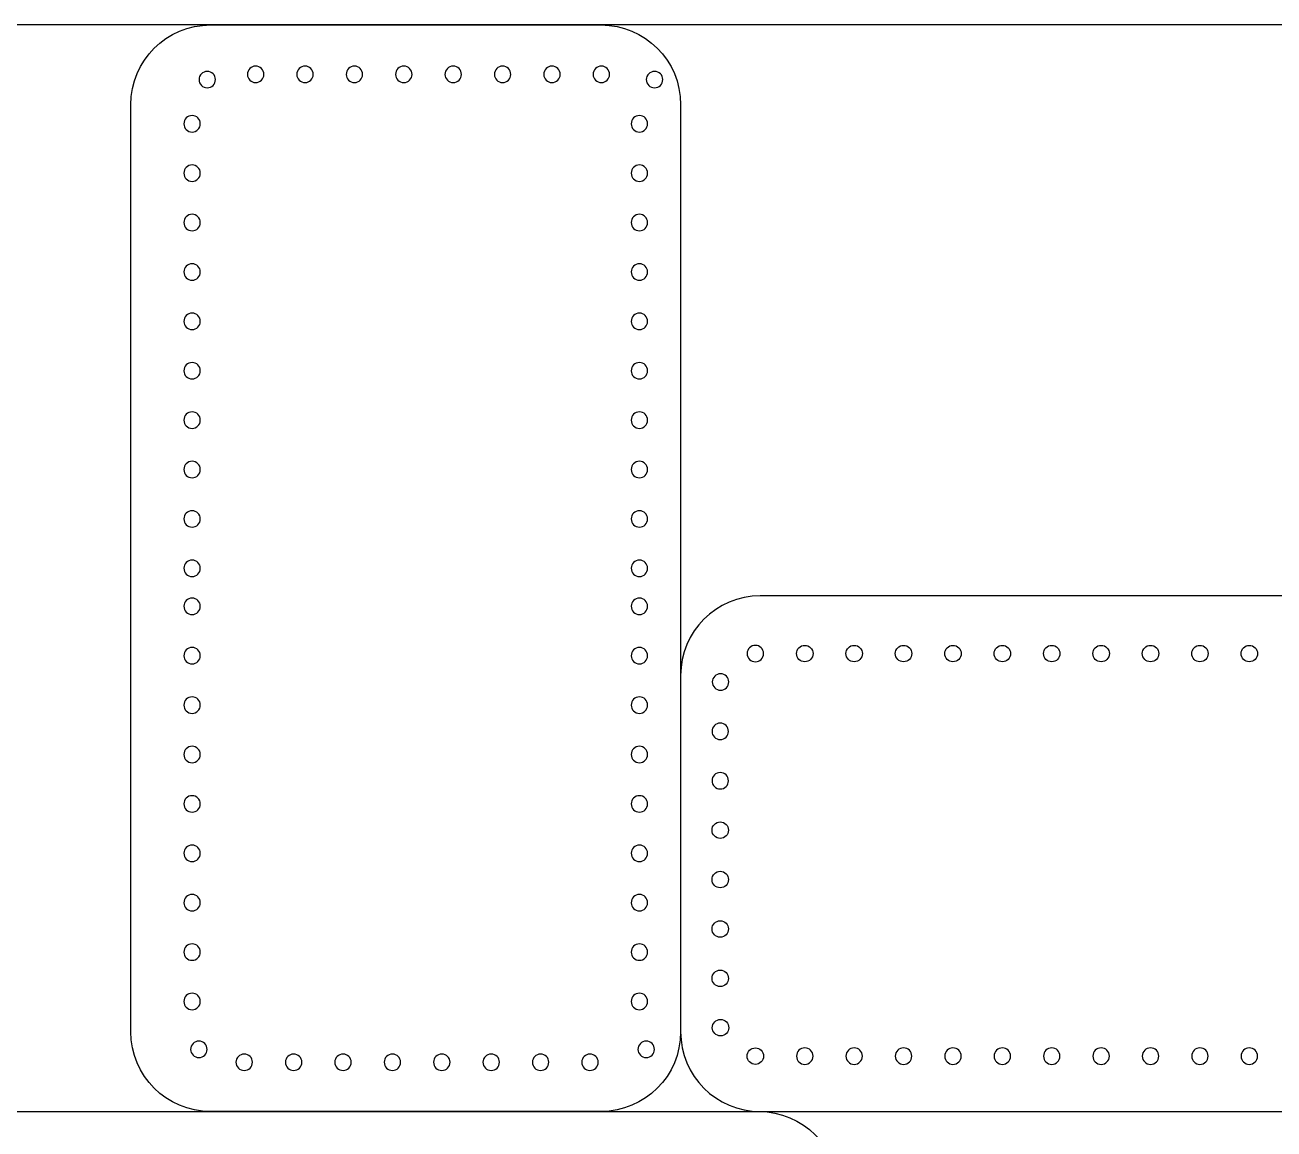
# Model space of a CAD drawing. Extents: x 112 to 502, y 72 to 270.
# Drawn here: x 352.6 to 428.5, y 137 to 204 of the extents above; entities that cross this region are included whole.
import ezdxf

# ---------------------------------------------------------------- set-up
doc = ezdxf.new("R2010")
doc.units = 0
doc.layers.add('braccio', color=7, linetype='CONTINUOUS')
doc.layers.add('polso', color=7, linetype='CONTINUOUS')

msp = doc.modelspace()

# ---------------------------------------------------------------- linework, layer by layer
at = {"layer": 'braccio', "color": 5}
msp.add_line((502.035713, 204.033126), (112.035703, 204.033126), dxfattribs=at)
at = {"layer": 'polso', "color": 5}
for p, q in [((363.889114, 204.032814), (387.59959, 204.032814)), ((363.889114, 204.032814), (363.889114, 204.032814)), ((359.048438, 142.873509), (359.048438, 199.192117)), ((392.440266, 199.192117), (392.440266, 142.873509)), ((439.800224, 169.352857), (397.281047, 169.352857)), ((392.440301, 164.512086), (392.440301, 142.87359)), ((116.876396, 138.033136), (397.195005, 138.033136)), ((387.59959, 138.032815), (363.889114, 138.032815)), ((397.281047, 138.032819), (442.786664, 138.032819))]:
    msp.add_line(p, q, dxfattribs=at)
at = {"layer": 'polso', "color": 1}
for p, q in [((364.186011, 200.71539), (364.186011, 200.71539)), ((367.125532, 201.032538), (367.125532, 201.032538)), ((370.125872, 201.032538), (370.125872, 201.032538)), ((373.126176, 201.032185), (373.126176, 201.032185)), ((376.126728, 201.032185), (376.126728, 201.032185)), ((379.127209, 201.032185), (379.127209, 201.032185)), ((382.127584, 201.032185), (382.127584, 201.032185)), ((385.128064, 201.032185), (385.128064, 201.032185)), ((388.128404, 201.032185), (388.128404, 201.032185)), ((391.357167, 200.71539), (391.357167, 200.71539)), ((363.266531, 198.032022), (363.266531, 198.032022)), ((390.437687, 198.032022), (390.437687, 198.032022)), ((363.266531, 195.031505), (363.266531, 195.031505)), ((390.437687, 195.031505), (390.437687, 195.031505)), ((363.266531, 192.031166), (363.266531, 192.031166)), ((390.437687, 192.031166), (390.437687, 192.031166)), ((363.266531, 189.030685), (363.266531, 189.030685)), ((390.437687, 189.030685), (390.437687, 189.030685)), ((363.266531, 186.030345), (363.266531, 186.030345)), ((390.437687, 186.030345), (390.437687, 186.030345)), ((363.266531, 183.029829), (363.266531, 183.029829)), ((390.437687, 183.029829), (390.437687, 183.029829)), ((363.266531, 180.029489), (363.266531, 180.029489)), ((390.437687, 180.029489), (390.437687, 180.029489)), ((363.266531, 177.029009), (363.266531, 177.029009)), ((390.437687, 177.029009), (390.437687, 177.029009)), ((363.266531, 174.028672), (363.266531, 174.028672)), ((390.437687, 174.028672), (390.437687, 174.028672)), ((363.266531, 171.028156), (363.266531, 171.028156)), ((390.437687, 171.028156), (390.437687, 171.028156)), ((363.266531, 168.719931), (363.266531, 168.719931)), ((390.437687, 168.719931), (390.437687, 168.719931)), ((363.266531, 165.719274), (363.266531, 165.719274)), ((390.437687, 165.719274), (390.437687, 165.719274)), ((396.482429, 165.849354), (396.482429, 165.849354)), ((400.483246, 165.849001), (400.483246, 165.849001)), ((403.483621, 165.849001), (403.483621, 165.849001)), ((406.483926, 165.849354), (406.483926, 165.849354)), ((409.484442, 165.849354), (409.484442, 165.849354)), ((412.484958, 165.849001), (412.484958, 165.849001)), ((415.485333, 165.849001), (415.485333, 165.849001)), ((418.485637, 165.849354), (418.485637, 165.849354)), ((421.486154, 165.849354), (421.486154, 165.849354)), ((424.48667, 165.849354), (424.48667, 165.849354)), ((427.487009, 165.849354), (427.487009, 165.849354)), ((394.367491, 164.123353), (394.367491, 164.123353)), ((363.266531, 162.718934), (363.266531, 162.718934)), ((390.437687, 162.718934), (390.437687, 162.718934)), ((394.348547, 161.123684), (394.348547, 161.123684)), ((363.266531, 159.718595), (363.266531, 159.718595)), ((390.437687, 159.718595), (390.437687, 159.718595)), ((394.348547, 158.123379), (394.348547, 158.123379)), ((363.266531, 156.718255), (363.266531, 156.718255)), ((390.437687, 156.718255), (390.437687, 156.718255)), ((394.348547, 155.12304), (394.348547, 155.12304)), ((363.266531, 153.717598), (363.266531, 153.717598)), ((390.437687, 153.717598), (390.437687, 153.717598)), ((394.348547, 152.122347), (394.348547, 152.122347)), ((363.266531, 150.717258), (363.266531, 150.717258)), ((390.437687, 150.717258), (390.437687, 150.717258)), ((394.348547, 149.122007), (394.348547, 149.122007)), ((363.266531, 147.716918), (363.266531, 147.716918)), ((390.437687, 147.716918), (390.437687, 147.716918)), ((394.348547, 146.121703), (394.348547, 146.121703)), ((363.266531, 144.716578), (363.266531, 144.716578)), ((390.437687, 144.716578), (390.437687, 144.716578)), ((394.367491, 143.122033), (394.367491, 143.122033)), ((363.679246, 141.807185), (363.679246, 141.807185)), ((390.850437, 141.807185), (390.850437, 141.807185)), ((396.482429, 141.396033), (396.482429, 141.396033)), ((400.483246, 141.396386), (400.483246, 141.396386)), ((403.483621, 141.396386), (403.483621, 141.396386)), ((406.483926, 141.396033), (406.483926, 141.396033)), ((409.484442, 141.396033), (409.484442, 141.396033)), ((412.484958, 141.396386), (412.484958, 141.396386)), ((415.485333, 141.396386), (415.485333, 141.396386)), ((418.485637, 141.396033), (418.485637, 141.396033)), ((421.486154, 141.396033), (421.486154, 141.396033)), ((424.48667, 141.396033), (424.48667, 141.396033)), ((427.487009, 141.396033), (427.487009, 141.396033)), ((366.433418, 141.023771), (366.433418, 141.023771)), ((369.433757, 141.023771), (369.433757, 141.023771)), ((372.434062, 141.023771), (372.434062, 141.023771)), ((375.434578, 141.023771), (375.434578, 141.023771)), ((378.435094, 141.023771), (378.435094, 141.023771)), ((381.435469, 141.023771), (381.435469, 141.023771)), ((384.435914, 141.023771), (384.435914, 141.023771)), ((387.436254, 141.023771), (387.436254, 141.023771))]:
    msp.add_line(p, q, dxfattribs=at)
at = {"layer": 'polso', "color": 5}
for points in [[(359.048438, 199.192117), (359.048438, 201.873863), (361.207367, 204.032814), (363.889114, 204.032814)], [(387.59959, 204.032814), (390.281336, 204.032814), (392.440266, 201.873863), (392.440266, 199.192117)], [(397.281047, 169.352857), (394.599336, 169.352857), (392.440301, 167.193832), (392.440301, 164.512086)], [(363.889114, 138.032815), (361.207367, 138.032815), (359.048438, 140.191766), (359.048438, 142.873509)], [(392.440266, 142.873509), (392.440266, 140.191766), (390.281336, 138.032815), (387.59959, 138.032815)], [(392.440301, 142.87359), (392.440301, 140.191847), (394.599336, 138.032819), (397.281047, 138.032819)], [(397.195005, 138.033136), (399.876751, 138.033136), (402.035716, 135.874189), (402.035716, 133.192443)]]:
    msp.add_open_spline(points, degree=3, dxfattribs=at)
at = {"layer": 'polso', "color": 1}
for points in [[(363.686125, 201.215277), (363.4099, 201.215277), (363.185886, 200.991615), (363.185886, 200.71539)], [(364.186011, 200.71539), (364.186011, 200.991615), (363.96235, 201.215277), (363.686125, 201.215277)], [(366.625646, 201.532424), (366.349068, 201.532424), (366.125407, 201.308763), (366.125407, 201.032538)], [(367.125532, 201.032538), (367.125532, 201.308763), (366.901518, 201.532424), (366.625646, 201.532424)], [(369.625986, 201.532424), (369.349761, 201.532424), (369.125747, 201.308763), (369.125747, 201.032538)], [(370.125872, 201.032538), (370.125872, 201.308763), (369.902211, 201.532424), (369.625986, 201.532424)], [(372.62629, 201.532424), (372.350065, 201.532424), (372.126051, 201.30841), (372.126051, 201.032185)], [(373.126176, 201.032185), (373.126176, 201.30841), (372.902515, 201.532424), (372.62629, 201.532424)], [(375.626842, 201.532424), (375.350264, 201.532424), (375.126603, 201.30841), (375.126603, 201.032185)], [(376.126728, 201.032185), (376.126728, 201.30841), (375.902714, 201.532424), (375.626842, 201.532424)], [(378.62697, 201.532424), (378.350745, 201.532424), (378.127084, 201.30841), (378.127084, 201.032185)], [(379.127209, 201.032185), (379.127209, 201.30841), (378.903195, 201.532424), (378.62697, 201.532424)], [(381.627698, 201.532424), (381.351473, 201.532424), (381.127459, 201.30841), (381.127459, 201.032185)], [(382.127584, 201.032185), (382.127584, 201.30841), (381.90357, 201.532424), (381.627698, 201.532424)], [(384.628178, 201.532424), (384.351601, 201.532424), (384.127939, 201.30841), (384.127939, 201.032185)], [(385.128064, 201.032185), (385.128064, 201.30841), (384.904051, 201.532424), (384.628178, 201.532424)], [(387.628483, 201.532424), (387.352258, 201.532424), (387.128244, 201.30841), (387.128244, 201.032185)], [(388.128404, 201.032185), (388.128404, 201.30841), (387.904355, 201.532424), (387.628483, 201.532424)], [(390.857281, 201.215277), (390.581056, 201.215277), (390.357043, 200.991615), (390.357043, 200.71539)], [(391.357167, 200.71539), (391.357167, 200.991615), (391.133506, 201.215277), (390.857281, 201.215277)], [(363.185886, 200.71539), (363.185886, 200.439165), (363.4099, 200.215504), (363.686125, 200.215504)], [(363.686125, 200.215504), (363.96235, 200.215504), (364.186011, 200.439165), (364.186011, 200.71539)], [(366.125407, 201.032538), (366.125407, 200.756313), (366.349068, 200.532299), (366.625646, 200.532299)], [(366.625646, 200.532299), (366.901518, 200.532299), (367.125532, 200.756313), (367.125532, 201.032538)], [(369.125747, 201.032538), (369.125747, 200.756313), (369.349761, 200.532299), (369.625986, 200.532299)], [(369.625986, 200.532299), (369.902211, 200.532299), (370.125872, 200.756313), (370.125872, 201.032538)], [(372.126051, 201.032185), (372.126051, 200.756313), (372.350065, 200.532299), (372.62629, 200.532299)], [(372.62629, 200.532299), (372.902515, 200.532299), (373.126176, 200.756313), (373.126176, 201.032185)], [(375.126603, 201.032185), (375.126603, 200.756313), (375.350264, 200.532299), (375.626842, 200.532299)], [(375.626842, 200.532299), (375.902714, 200.532299), (376.126728, 200.756313), (376.126728, 201.032185)], [(378.127084, 201.032185), (378.127084, 200.756313), (378.350745, 200.532299), (378.62697, 200.532299)], [(378.62697, 200.532299), (378.903195, 200.532299), (379.127209, 200.756313), (379.127209, 201.032185)], [(381.127459, 201.032185), (381.127459, 200.756313), (381.351473, 200.532299), (381.627698, 200.532299)], [(381.627698, 200.532299), (381.90357, 200.532299), (382.127584, 200.756313), (382.127584, 201.032185)], [(384.127939, 201.032185), (384.127939, 200.756313), (384.351601, 200.532299), (384.628178, 200.532299)], [(384.628178, 200.532299), (384.904051, 200.532299), (385.128064, 200.756313), (385.128064, 201.032185)], [(387.128244, 201.032185), (387.128244, 200.756313), (387.352258, 200.532299), (387.628483, 200.532299)], [(387.628483, 200.532299), (387.904355, 200.532299), (388.128404, 200.756313), (388.128404, 201.032185)], [(390.357043, 200.71539), (390.357043, 200.439165), (390.581056, 200.215504), (390.857281, 200.215504)], [(390.857281, 200.215504), (391.133506, 200.215504), (391.357167, 200.439165), (391.357167, 200.71539)], [(362.766645, 198.531908), (362.49042, 198.531908), (362.266406, 198.308247), (362.266406, 198.032022)], [(362.266406, 198.032022), (362.266406, 197.755797), (362.49042, 197.532135), (362.766645, 197.532135)], [(363.266531, 198.032022), (363.266531, 198.308247), (363.042517, 198.531908), (362.766645, 198.531908)], [(362.766645, 197.532135), (363.042517, 197.532135), (363.266531, 197.755797), (363.266531, 198.032022)], [(389.937801, 198.531908), (389.661576, 198.531908), (389.437563, 198.308247), (389.437563, 198.032022)], [(389.437563, 198.032022), (389.437563, 197.755797), (389.661576, 197.532135), (389.937801, 197.532135)], [(390.437687, 198.032022), (390.437687, 198.308247), (390.213674, 198.531908), (389.937801, 198.531908)], [(389.937801, 197.532135), (390.213674, 197.532135), (390.437687, 197.755797), (390.437687, 198.032022)], [(362.766645, 195.531744), (362.49042, 195.531744), (362.266406, 195.30773), (362.266406, 195.031505)], [(362.266406, 195.031505), (362.266406, 194.75528), (362.49042, 194.531619), (362.766645, 194.531619)], [(363.266531, 195.031505), (363.266531, 195.30773), (363.042517, 195.531744), (362.766645, 195.531744)], [(362.766645, 194.531619), (363.042517, 194.531619), (363.266531, 194.75528), (363.266531, 195.031505)], [(389.937801, 195.531744), (389.661576, 195.531744), (389.437563, 195.30773), (389.437563, 195.031505)], [(389.437563, 195.031505), (389.437563, 194.75528), (389.661576, 194.531619), (389.937801, 194.531619)], [(390.437687, 195.031505), (390.437687, 195.30773), (390.213674, 195.531744), (389.937801, 195.531744)], [(389.937801, 194.531619), (390.213674, 194.531619), (390.437687, 194.75528), (390.437687, 195.031505)], [(362.766645, 192.531052), (362.49042, 192.531052), (362.266406, 192.307391), (362.266406, 192.031166)], [(362.266406, 192.031166), (362.266406, 191.754941), (362.49042, 191.53128), (362.766645, 191.53128)], [(363.266531, 192.031166), (363.266531, 192.307391), (363.042517, 192.531052), (362.766645, 192.531052)], [(362.766645, 191.53128), (363.042517, 191.53128), (363.266531, 191.754941), (363.266531, 192.031166)], [(389.937801, 192.531052), (389.661576, 192.531052), (389.437563, 192.307391), (389.437563, 192.031166)], [(389.437563, 192.031166), (389.437563, 191.754941), (389.661576, 191.53128), (389.937801, 191.53128)], [(390.437687, 192.031166), (390.437687, 192.307391), (390.213674, 192.531052), (389.937801, 192.531052)], [(389.937801, 191.53128), (390.213674, 191.53128), (390.437687, 191.754941), (390.437687, 192.031166)], [(362.766645, 189.530571), (362.49042, 189.530571), (362.266406, 189.30691), (362.266406, 189.030685)], [(362.266406, 189.030685), (362.266406, 188.75446), (362.49042, 188.530799), (362.766645, 188.530799)], [(363.266531, 189.030685), (363.266531, 189.30691), (363.042517, 189.530571), (362.766645, 189.530571)], [(362.766645, 188.530799), (363.042517, 188.530799), (363.266531, 188.75446), (363.266531, 189.030685)], [(389.937801, 189.530571), (389.661576, 189.530571), (389.437563, 189.30691), (389.437563, 189.030685)], [(389.437563, 189.030685), (389.437563, 188.75446), (389.661576, 188.530799), (389.937801, 188.530799)], [(390.437687, 189.030685), (390.437687, 189.30691), (390.213674, 189.530571), (389.937801, 189.530571)], [(389.937801, 188.530799), (390.213674, 188.530799), (390.437687, 188.75446), (390.437687, 189.030685)], [(362.766645, 186.530231), (362.49042, 186.530231), (362.266406, 186.30657), (362.266406, 186.030345)], [(362.266406, 186.030345), (362.266406, 185.75412), (362.49042, 185.530459), (362.766645, 185.530459)], [(363.266531, 186.030345), (363.266531, 186.30657), (363.042517, 186.530231), (362.766645, 186.530231)], [(362.766645, 185.530459), (363.042517, 185.530459), (363.266531, 185.75412), (363.266531, 186.030345)], [(389.937801, 186.530231), (389.661576, 186.530231), (389.437563, 186.30657), (389.437563, 186.030345)], [(389.437563, 186.030345), (389.437563, 185.75412), (389.661576, 185.530459), (389.937801, 185.530459)], [(390.437687, 186.030345), (390.437687, 186.30657), (390.213674, 186.530231), (389.937801, 186.530231)], [(389.937801, 185.530459), (390.213674, 185.530459), (390.437687, 185.75412), (390.437687, 186.030345)], [(362.766645, 183.529715), (362.49042, 183.529715), (362.266406, 183.306054), (362.266406, 183.029829)], [(362.266406, 183.029829), (362.266406, 182.753604), (362.49042, 182.529943), (362.766645, 182.529943)], [(363.266531, 183.029829), (363.266531, 183.306054), (363.042517, 183.529715), (362.766645, 183.529715)], [(362.766645, 182.529943), (363.042517, 182.529943), (363.266531, 182.753604), (363.266531, 183.029829)], [(389.937801, 183.529715), (389.661576, 183.529715), (389.437563, 183.306054), (389.437563, 183.029829)], [(389.437563, 183.029829), (389.437563, 182.753604), (389.661576, 182.529943), (389.937801, 182.529943)], [(390.437687, 183.029829), (390.437687, 183.306054), (390.213674, 183.529715), (389.937801, 183.529715)], [(389.937801, 182.529943), (390.213674, 182.529943), (390.437687, 182.753604), (390.437687, 183.029829)], [(362.766645, 180.529375), (362.49042, 180.529375), (362.266406, 180.305714), (362.266406, 180.029489)], [(362.266406, 180.029489), (362.266406, 179.753264), (362.49042, 179.529603), (362.766645, 179.529603)], [(363.266531, 180.029489), (363.266531, 180.305714), (363.042517, 180.529375), (362.766645, 180.529375)], [(362.766645, 179.529603), (363.042517, 179.529603), (363.266531, 179.753264), (363.266531, 180.029489)], [(389.937801, 180.529375), (389.661576, 180.529375), (389.437563, 180.305714), (389.437563, 180.029489)], [(389.437563, 180.029489), (389.437563, 179.753264), (389.661576, 179.529603), (389.937801, 179.529603)], [(390.437687, 180.029489), (390.437687, 180.305714), (390.213674, 180.529375), (389.937801, 180.529375)], [(389.937801, 179.529603), (390.213674, 179.529603), (390.437687, 179.753264), (390.437687, 180.029489)], [(362.766645, 177.528895), (362.49042, 177.528895), (362.266406, 177.305234), (362.266406, 177.029009)], [(362.266406, 177.029009), (362.266406, 176.752784), (362.49042, 176.529122), (362.766645, 176.529122)], [(363.266531, 177.029009), (363.266531, 177.305234), (363.042517, 177.528895), (362.766645, 177.528895)], [(362.766645, 176.529122), (363.042517, 176.529122), (363.266531, 176.752784), (363.266531, 177.029009)], [(389.937801, 177.528895), (389.661576, 177.528895), (389.437563, 177.305234), (389.437563, 177.029009)], [(389.437563, 177.029009), (389.437563, 176.752784), (389.661576, 176.529122), (389.937801, 176.529122)], [(390.437687, 177.029009), (390.437687, 177.305234), (390.213674, 177.528895), (389.937801, 177.528895)], [(389.937801, 176.529122), (390.213674, 176.529122), (390.437687, 176.752784), (390.437687, 177.029009)], [(362.766645, 174.528558), (362.49042, 174.528558), (362.266406, 174.304897), (362.266406, 174.028672)], [(363.266531, 174.028672), (363.266531, 174.304897), (363.042517, 174.528558), (362.766645, 174.528558)], [(389.937801, 174.528558), (389.661576, 174.528558), (389.437563, 174.304897), (389.437563, 174.028672)], [(390.437687, 174.028672), (390.437687, 174.304897), (390.213674, 174.528558), (389.937801, 174.528558)], [(362.266406, 174.028672), (362.266406, 173.752447), (362.49042, 173.528433), (362.766645, 173.528433)], [(362.766645, 173.528433), (363.042517, 173.528433), (363.266531, 173.752447), (363.266531, 174.028672)], [(389.437563, 174.028672), (389.437563, 173.752447), (389.661576, 173.528433), (389.937801, 173.528433)], [(389.937801, 173.528433), (390.213674, 173.528433), (390.437687, 173.752447), (390.437687, 174.028672)], [(362.766645, 171.528042), (362.49042, 171.528042), (362.266406, 171.304381), (362.266406, 171.028156)], [(363.266531, 171.028156), (363.266531, 171.304381), (363.042517, 171.528042), (362.766645, 171.528042)], [(389.937801, 171.528042), (389.661576, 171.528042), (389.437563, 171.304381), (389.437563, 171.028156)], [(390.437687, 171.028156), (390.437687, 171.304381), (390.213674, 171.528042), (389.937801, 171.528042)], [(362.266406, 171.028156), (362.266406, 170.751931), (362.49042, 170.527917), (362.766645, 170.527917)], [(362.766645, 170.527917), (363.042517, 170.527917), (363.266531, 170.751931), (363.266531, 171.028156)], [(389.437563, 171.028156), (389.437563, 170.751931), (389.661576, 170.527917), (389.937801, 170.527917)], [(389.937801, 170.527917), (390.213674, 170.527917), (390.437687, 170.751931), (390.437687, 171.028156)], [(362.766645, 169.219817), (362.49042, 169.219817), (362.266406, 168.995803), (362.266406, 168.719931)], [(363.266531, 168.719931), (363.266531, 168.995803), (363.042517, 169.219817), (362.766645, 169.219817)], [(389.937801, 169.219817), (389.661576, 169.219817), (389.437563, 168.995803), (389.437563, 168.719931)], [(390.437687, 168.719931), (390.437687, 168.995803), (390.213674, 169.219817), (389.937801, 169.219817)], [(362.266406, 168.719931), (362.266406, 168.443706), (362.49042, 168.219692), (362.766645, 168.219692)], [(362.766645, 168.219692), (363.042517, 168.219692), (363.266531, 168.443706), (363.266531, 168.719931)], [(389.437563, 168.719931), (389.437563, 168.443706), (389.661576, 168.219692), (389.937801, 168.219692)], [(389.937801, 168.219692), (390.213674, 168.219692), (390.437687, 168.443706), (390.437687, 168.719931)], [(362.766645, 166.219513), (362.49042, 166.219513), (362.266406, 165.995499), (362.266406, 165.719274)], [(363.266531, 165.719274), (363.266531, 165.995499), (363.042517, 166.219513), (362.766645, 166.219513)], [(389.937801, 166.219513), (389.661576, 166.219513), (389.437563, 165.995499), (389.437563, 165.719274)], [(390.437687, 165.719274), (390.437687, 165.995499), (390.213674, 166.219513), (389.937801, 166.219513)], [(396.982668, 166.34924), (396.706443, 166.34924), (396.482429, 166.125226), (396.482429, 165.849354)], [(397.482907, 165.849354), (397.482907, 166.125226), (397.258893, 166.34924), (396.982668, 166.34924)], [(399.483121, 165.849001), (399.483121, 166.125226), (399.706783, 166.34924), (399.98336, 166.34924)], [(399.98336, 166.34924), (400.259232, 166.34924), (400.483246, 166.125226), (400.483246, 165.849001)], [(402.483496, 165.849001), (402.483496, 166.125226), (402.70751, 166.34924), (402.983735, 166.34924)], [(402.983735, 166.34924), (403.25996, 166.34924), (403.483621, 166.125226), (403.483621, 165.849001)], [(405.483801, 165.849354), (405.483801, 166.125226), (405.707815, 166.34924), (405.98404, 166.34924)], [(405.98404, 166.34924), (406.260265, 166.34924), (406.483926, 166.125226), (406.483926, 165.849354)], [(408.484317, 165.849354), (408.484317, 166.125226), (408.707978, 166.34924), (408.984556, 166.34924)], [(408.984556, 166.34924), (409.260428, 166.34924), (409.484442, 166.125226), (409.484442, 165.849354)], [(411.484833, 165.849001), (411.484833, 166.125226), (411.708494, 166.34924), (411.985072, 166.34924)], [(411.985072, 166.34924), (412.260944, 166.34924), (412.484958, 166.125226), (412.484958, 165.849001)], [(414.485208, 165.849001), (414.485208, 166.125226), (414.709222, 166.34924), (414.985447, 166.34924)], [(414.985447, 166.34924), (415.261672, 166.34924), (415.485333, 166.125226), (415.485333, 165.849001)], [(417.485512, 165.849354), (417.485512, 166.125226), (417.709526, 166.34924), (417.985751, 166.34924)], [(417.985751, 166.34924), (418.261976, 166.34924), (418.485637, 166.125226), (418.485637, 165.849354)], [(420.486029, 165.849354), (420.486029, 166.125226), (420.70969, 166.34924), (420.986267, 166.34924)], [(420.986267, 166.34924), (421.26214, 166.34924), (421.486154, 166.125226), (421.486154, 165.849354)], [(423.486545, 165.849354), (423.486545, 166.125226), (423.710206, 166.34924), (423.986431, 166.34924)], [(423.986431, 166.34924), (424.262656, 166.34924), (424.48667, 166.125226), (424.48667, 165.849354)], [(426.486884, 165.849354), (426.486884, 166.125226), (426.710898, 166.34924), (426.987123, 166.34924)], [(426.987123, 166.34924), (427.262996, 166.34924), (427.487009, 166.125226), (427.487009, 165.849354)], [(362.266406, 165.719274), (362.266406, 165.443402), (362.49042, 165.219388), (362.766645, 165.219388)], [(362.766645, 165.219388), (363.042517, 165.219388), (363.266531, 165.443402), (363.266531, 165.719274)], [(389.437563, 165.719274), (389.437563, 165.443402), (389.661576, 165.219388), (389.937801, 165.219388)], [(389.937801, 165.219388), (390.213674, 165.219388), (390.437687, 165.443402), (390.437687, 165.719274)], [(396.482429, 165.849354), (396.482429, 165.573129), (396.706443, 165.349115), (396.982668, 165.349115)], [(396.982668, 165.349115), (397.258893, 165.349115), (397.482907, 165.573129), (397.482907, 165.849354)], [(399.98336, 165.349115), (399.706782, 165.349115), (399.483121, 165.572776), (399.483121, 165.849001)], [(400.483246, 165.849001), (400.483246, 165.572776), (400.259232, 165.349115), (399.98336, 165.349115)], [(402.983735, 165.349115), (402.70751, 165.349115), (402.483496, 165.572776), (402.483496, 165.849001)], [(403.483621, 165.849001), (403.483621, 165.572776), (403.25996, 165.349115), (402.983735, 165.349115)], [(405.98404, 165.349115), (405.707815, 165.349115), (405.483801, 165.573129), (405.483801, 165.849354)], [(406.483926, 165.849354), (406.483926, 165.573129), (406.260265, 165.349115), (405.98404, 165.349115)], [(408.984556, 165.349115), (408.707978, 165.349115), (408.484317, 165.573129), (408.484317, 165.849354)], [(409.484442, 165.849354), (409.484442, 165.573129), (409.260428, 165.349115), (408.984556, 165.349115)], [(411.985072, 165.349115), (411.708494, 165.349115), (411.484833, 165.572776), (411.484833, 165.849001)], [(412.484958, 165.849001), (412.484958, 165.572776), (412.260944, 165.349115), (411.985072, 165.349115)], [(414.985447, 165.349115), (414.709222, 165.349115), (414.485208, 165.572776), (414.485208, 165.849001)], [(415.485333, 165.849001), (415.485333, 165.572776), (415.261672, 165.349115), (414.985447, 165.349115)], [(417.985751, 165.349115), (417.709526, 165.349115), (417.485512, 165.573129), (417.485512, 165.849354)], [(418.485637, 165.849354), (418.485637, 165.573129), (418.261976, 165.349115), (417.985751, 165.349115)], [(420.986267, 165.349115), (420.70969, 165.349115), (420.486029, 165.573129), (420.486029, 165.849354)], [(421.486154, 165.849354), (421.486154, 165.573129), (421.26214, 165.349115), (420.986267, 165.349115)], [(423.986431, 165.349115), (423.710206, 165.349115), (423.486545, 165.573129), (423.486545, 165.849354)], [(424.48667, 165.849354), (424.48667, 165.573129), (424.262656, 165.349115), (423.986431, 165.349115)], [(426.987123, 165.349115), (426.710898, 165.349115), (426.486884, 165.573129), (426.486884, 165.849354)], [(427.487009, 165.849354), (427.487009, 165.573129), (427.262996, 165.349115), (426.987123, 165.349115)], [(394.86773, 164.623592), (394.591469, 164.623592), (394.367491, 164.399578), (394.367491, 164.123353)], [(394.367491, 164.123353), (394.367491, 163.847128), (394.591469, 163.623467), (394.86773, 163.623467)], [(395.367581, 164.123353), (395.367581, 164.399578), (395.143602, 164.623592), (394.86773, 164.623592)], [(394.86773, 163.623467), (395.143602, 163.623467), (395.367581, 163.847128), (395.367581, 164.123353)], [(362.766645, 163.219173), (362.49042, 163.219173), (362.266406, 162.995159), (362.266406, 162.718934)], [(363.266531, 162.718934), (363.266531, 162.995159), (363.042517, 163.219173), (362.766645, 163.219173)], [(389.937801, 163.219173), (389.661576, 163.219173), (389.437563, 162.995159), (389.437563, 162.718934)], [(390.437687, 162.718934), (390.437687, 162.995159), (390.213674, 163.219173), (389.937801, 163.219173)], [(362.266406, 162.718934), (362.266406, 162.443062), (362.49042, 162.219048), (362.766645, 162.219048)], [(362.766645, 162.219048), (363.042517, 162.219048), (363.266531, 162.443062), (363.266531, 162.718934)], [(389.437563, 162.718934), (389.437563, 162.443062), (389.661576, 162.219048), (389.937801, 162.219048)], [(389.937801, 162.219048), (390.213674, 162.219048), (390.437687, 162.443062), (390.437687, 162.718934)], [(394.848786, 161.623923), (394.572561, 161.623923), (394.348547, 161.399909), (394.348547, 161.123684)], [(395.349024, 161.123684), (395.349024, 161.399909), (395.125011, 161.623923), (394.848786, 161.623923)], [(394.348547, 161.123684), (394.348547, 160.847812), (394.572561, 160.623798), (394.848786, 160.623798)], [(394.848786, 160.623798), (395.125011, 160.623798), (395.349024, 160.847812), (395.349024, 161.123684)], [(362.766645, 160.218481), (362.49042, 160.218481), (362.266406, 159.99482), (362.266406, 159.718595)], [(363.266531, 159.718595), (363.266531, 159.99482), (363.042517, 160.218481), (362.766645, 160.218481)], [(389.937801, 160.218481), (389.661576, 160.218481), (389.437563, 159.99482), (389.437563, 159.718595)], [(390.437687, 159.718595), (390.437687, 159.99482), (390.213674, 160.218481), (389.937801, 160.218481)], [(362.266406, 159.718595), (362.266406, 159.44237), (362.49042, 159.218356), (362.766645, 159.218356)], [(362.766645, 159.218356), (363.042517, 159.218356), (363.266531, 159.44237), (363.266531, 159.718595)], [(389.437563, 159.718595), (389.437563, 159.44237), (389.661576, 159.218356), (389.937801, 159.218356)], [(389.937801, 159.218356), (390.213674, 159.218356), (390.437687, 159.44237), (390.437687, 159.718595)], [(394.848786, 158.623618), (394.572561, 158.623618), (394.348547, 158.399604), (394.348547, 158.123379)], [(395.349024, 158.123379), (395.349024, 158.399604), (395.125011, 158.623618), (394.848786, 158.623618)], [(394.348547, 158.123379), (394.348547, 157.847154), (394.572561, 157.623493), (394.848786, 157.623493)], [(394.848786, 157.623493), (395.125011, 157.623493), (395.349024, 157.847154), (395.349024, 158.123379)], [(362.766645, 157.218141), (362.49042, 157.218141), (362.266406, 156.994127), (362.266406, 156.718255)], [(363.266531, 156.718255), (363.266531, 156.994127), (363.042517, 157.218141), (362.766645, 157.218141)], [(389.937801, 157.218141), (389.661576, 157.218141), (389.437563, 156.994127), (389.437563, 156.718255)], [(390.437687, 156.718255), (390.437687, 156.994127), (390.213674, 157.218141), (389.937801, 157.218141)], [(362.266406, 156.718255), (362.266406, 156.44203), (362.49042, 156.218016), (362.766645, 156.218016)], [(362.766645, 156.218016), (363.042517, 156.218016), (363.266531, 156.44203), (363.266531, 156.718255)], [(389.437563, 156.718255), (389.437563, 156.44203), (389.661576, 156.218016), (389.937801, 156.218016)], [(389.937801, 156.218016), (390.213674, 156.218016), (390.437687, 156.44203), (390.437687, 156.718255)], [(394.348547, 155.12304), (394.348547, 155.398912), (394.572561, 155.622926), (394.848786, 155.622926)], [(394.848786, 155.622926), (395.125011, 155.622926), (395.349024, 155.398912), (395.349024, 155.12304)], [(394.848786, 154.622801), (394.572561, 154.622801), (394.348547, 154.846815), (394.348547, 155.12304)], [(395.349024, 155.12304), (395.349024, 154.846815), (395.125011, 154.622801), (394.848786, 154.622801)], [(362.766645, 154.217837), (362.49042, 154.217837), (362.266406, 153.993823), (362.266406, 153.717598)], [(363.266531, 153.717598), (363.266531, 153.993823), (363.042517, 154.217837), (362.766645, 154.217837)], [(389.937801, 154.217837), (389.661576, 154.217837), (389.437563, 153.993823), (389.437563, 153.717598)], [(390.437687, 153.717598), (390.437687, 153.993823), (390.213674, 154.217837), (389.937801, 154.217837)], [(362.266406, 153.717598), (362.266406, 153.441725), (362.49042, 153.217712), (362.766645, 153.217712)], [(362.766645, 153.217712), (363.042517, 153.217712), (363.266531, 153.441725), (363.266531, 153.717598)], [(389.437563, 153.717598), (389.437563, 153.441725), (389.661576, 153.217712), (389.937801, 153.217712)], [(389.937801, 153.217712), (390.213674, 153.217712), (390.437687, 153.441725), (390.437687, 153.717598)], [(394.348547, 152.122347), (394.348547, 152.398572), (394.572561, 152.622586), (394.848786, 152.622586)], [(394.848786, 152.622586), (395.125011, 152.622586), (395.349024, 152.398572), (395.349024, 152.122347)], [(394.848786, 151.622461), (394.572561, 151.622461), (394.348547, 151.846475), (394.348547, 152.122347)], [(395.349024, 152.122347), (395.349024, 151.846475), (395.125011, 151.622461), (394.848786, 151.622461)], [(362.766645, 151.217497), (362.49042, 151.217497), (362.266406, 150.993483), (362.266406, 150.717258)], [(363.266531, 150.717258), (363.266531, 150.993483), (363.042517, 151.217497), (362.766645, 151.217497)], [(389.937801, 151.217497), (389.661576, 151.217497), (389.437563, 150.993483), (389.437563, 150.717258)], [(390.437687, 150.717258), (390.437687, 150.993483), (390.213674, 151.217497), (389.937801, 151.217497)], [(362.266406, 150.717258), (362.266406, 150.441033), (362.49042, 150.217372), (362.766645, 150.217372)], [(362.766645, 150.217372), (363.042517, 150.217372), (363.266531, 150.441033), (363.266531, 150.717258)], [(389.437563, 150.717258), (389.437563, 150.441033), (389.661576, 150.217372), (389.937801, 150.217372)], [(389.937801, 150.217372), (390.213674, 150.217372), (390.437687, 150.441033), (390.437687, 150.717258)], [(394.348547, 149.122007), (394.348547, 149.398232), (394.572561, 149.621893), (394.848786, 149.621893)], [(394.848786, 149.621893), (395.125011, 149.621893), (395.349024, 149.398232), (395.349024, 149.122007)], [(394.848786, 148.621768), (394.572561, 148.621768), (394.348547, 148.845782), (394.348547, 149.122007)], [(395.349024, 149.122007), (395.349024, 148.845782), (395.125011, 148.621768), (394.848786, 148.621768)], [(362.766645, 148.216804), (362.49042, 148.216804), (362.266406, 147.99279), (362.266406, 147.716918)], [(363.266531, 147.716918), (363.266531, 147.99279), (363.042517, 148.216804), (362.766645, 148.216804)], [(389.937801, 148.216804), (389.661576, 148.216804), (389.437563, 147.99279), (389.437563, 147.716918)], [(390.437687, 147.716918), (390.437687, 147.99279), (390.213674, 148.216804), (389.937801, 148.216804)], [(362.266406, 147.716918), (362.266406, 147.440693), (362.49042, 147.216679), (362.766645, 147.216679)], [(362.766645, 147.216679), (363.042517, 147.216679), (363.266531, 147.440693), (363.266531, 147.716918)], [(389.437563, 147.716918), (389.437563, 147.440693), (389.661576, 147.216679), (389.937801, 147.216679)], [(389.937801, 147.216679), (390.213674, 147.216679), (390.437687, 147.440693), (390.437687, 147.716918)], [(394.348547, 146.121703), (394.348547, 146.397575), (394.572561, 146.621589), (394.848786, 146.621589)], [(394.848786, 146.621589), (395.125011, 146.621589), (395.349024, 146.397575), (395.349024, 146.121703)], [(394.848786, 145.621464), (394.572561, 145.621464), (394.348547, 145.845478), (394.348547, 146.121703)], [(395.349024, 146.121703), (395.349024, 145.845478), (395.125011, 145.621464), (394.848786, 145.621464)], [(362.766645, 145.216465), (362.49042, 145.216465), (362.266406, 144.992451), (362.266406, 144.716578)], [(363.266531, 144.716578), (363.266531, 144.992451), (363.042517, 145.216465), (362.766645, 145.216465)], [(389.937801, 145.216465), (389.661576, 145.216465), (389.437563, 144.992451), (389.437563, 144.716578)], [(390.437687, 144.716578), (390.437687, 144.992451), (390.213674, 145.216465), (389.937801, 145.216465)], [(362.266406, 144.716578), (362.266406, 144.440353), (362.49042, 144.21634), (362.766645, 144.21634)], [(362.766645, 144.21634), (363.042517, 144.21634), (363.266531, 144.440353), (363.266531, 144.716578)], [(389.437563, 144.716578), (389.437563, 144.440353), (389.661576, 144.21634), (389.937801, 144.21634)], [(389.937801, 144.21634), (390.213674, 144.21634), (390.437687, 144.440353), (390.437687, 144.716578)], [(394.367491, 143.122033), (394.367491, 143.398258), (394.591469, 143.62192), (394.86773, 143.62192)], [(394.86773, 143.62192), (395.143602, 143.62192), (395.367581, 143.398258), (395.367581, 143.122033)], [(394.86773, 142.621795), (394.591469, 142.621795), (394.367491, 142.845808), (394.367491, 143.122033)], [(395.367581, 143.122033), (395.367581, 142.845808), (395.143602, 142.621795), (394.86773, 142.621795)], [(363.17936, 142.307424), (362.903135, 142.307424), (362.679121, 142.08341), (362.679121, 141.807185)], [(363.679246, 141.807185), (363.679246, 142.08341), (363.455232, 142.307424), (363.17936, 142.307424)], [(390.350551, 142.307424), (390.074326, 142.307424), (389.850312, 142.08341), (389.850312, 141.807185)], [(390.850437, 141.807185), (390.850437, 142.08341), (390.626424, 142.307424), (390.350551, 142.307424)], [(396.482429, 141.396033), (396.482429, 141.672258), (396.706443, 141.896272), (396.982668, 141.896272)], [(396.982668, 141.896272), (397.258893, 141.896272), (397.482907, 141.672258), (397.482907, 141.396033)], [(399.98336, 141.896272), (399.706782, 141.896272), (399.483121, 141.672611), (399.483121, 141.396386)], [(400.483246, 141.396386), (400.483246, 141.672611), (400.259232, 141.896272), (399.98336, 141.896272)], [(402.983735, 141.896272), (402.70751, 141.896272), (402.483496, 141.672611), (402.483496, 141.396386)], [(403.483621, 141.396386), (403.483621, 141.672611), (403.25996, 141.896272), (402.983735, 141.896272)], [(405.98404, 141.896272), (405.707815, 141.896272), (405.483801, 141.672258), (405.483801, 141.396033)], [(406.483926, 141.396033), (406.483926, 141.672258), (406.260265, 141.896272), (405.98404, 141.896272)], [(408.984556, 141.896272), (408.707978, 141.896272), (408.484317, 141.672258), (408.484317, 141.396033)], [(409.484442, 141.396033), (409.484442, 141.672258), (409.260428, 141.896272), (408.984556, 141.896272)], [(411.985072, 141.896272), (411.708494, 141.896272), (411.484833, 141.672611), (411.484833, 141.396386)], [(412.484958, 141.396386), (412.484958, 141.672611), (412.260944, 141.896272), (411.985072, 141.896272)], [(414.985447, 141.896272), (414.709222, 141.896272), (414.485208, 141.672611), (414.485208, 141.396386)], [(415.485333, 141.396386), (415.485333, 141.672611), (415.261672, 141.896272), (414.985447, 141.896272)], [(417.985751, 141.896272), (417.709526, 141.896272), (417.485512, 141.672258), (417.485512, 141.396033)], [(418.485637, 141.396033), (418.485637, 141.672258), (418.261976, 141.896272), (417.985751, 141.896272)], [(420.986267, 141.896272), (420.70969, 141.896272), (420.486029, 141.672258), (420.486029, 141.396033)], [(421.486154, 141.396033), (421.486154, 141.672258), (421.26214, 141.896272), (420.986267, 141.896272)], [(423.986431, 141.896272), (423.710206, 141.896272), (423.486545, 141.672258), (423.486545, 141.396033)], [(424.48667, 141.396033), (424.48667, 141.672258), (424.262656, 141.896272), (423.986431, 141.896272)], [(426.987123, 141.896272), (426.710898, 141.896272), (426.486884, 141.672258), (426.486884, 141.396033)], [(427.487009, 141.396033), (427.487009, 141.672258), (427.262996, 141.896272), (426.987123, 141.896272)], [(362.679121, 141.807185), (362.679121, 141.531313), (362.903135, 141.307299), (363.17936, 141.307299)], [(363.17936, 141.307299), (363.455232, 141.307299), (363.679246, 141.531313), (363.679246, 141.807185)], [(365.933531, 141.52401), (365.656954, 141.52401), (365.433293, 141.299996), (365.433293, 141.023771)], [(366.433418, 141.023771), (366.433418, 141.299996), (366.209404, 141.52401), (365.933531, 141.52401)], [(368.933871, 141.52401), (368.657646, 141.52401), (368.433632, 141.299996), (368.433632, 141.023771)], [(369.433757, 141.023771), (369.433757, 141.299996), (369.210096, 141.52401), (368.933871, 141.52401)], [(371.934176, 141.52401), (371.657951, 141.52401), (371.433937, 141.299996), (371.433937, 141.023771)], [(372.434062, 141.023771), (372.434062, 141.299996), (372.210401, 141.52401), (371.934176, 141.52401)], [(374.934692, 141.52401), (374.658114, 141.52401), (374.434453, 141.299996), (374.434453, 141.023771)], [(375.434578, 141.023771), (375.434578, 141.299996), (375.210564, 141.52401), (374.934692, 141.52401)], [(377.934855, 141.52401), (377.65863, 141.52401), (377.434969, 141.299996), (377.434969, 141.023771)], [(378.435094, 141.023771), (378.435094, 141.299996), (378.21108, 141.52401), (377.934855, 141.52401)], [(380.935583, 141.52401), (380.659358, 141.52401), (380.435344, 141.299996), (380.435344, 141.023771)], [(381.435469, 141.023771), (381.435469, 141.299996), (381.211455, 141.52401), (380.935583, 141.52401)], [(383.936028, 141.52401), (383.659451, 141.52401), (383.435789, 141.299996), (383.435789, 141.023771)], [(384.435914, 141.023771), (384.435914, 141.299996), (384.211901, 141.52401), (383.936028, 141.52401)], [(386.936368, 141.52401), (386.660143, 141.52401), (386.436129, 141.299996), (386.436129, 141.023771)], [(387.436254, 141.023771), (387.436254, 141.299996), (387.21224, 141.52401), (386.936368, 141.52401)], [(389.850312, 141.807185), (389.850312, 141.531313), (390.074326, 141.307299), (390.350551, 141.307299)], [(390.350551, 141.307299), (390.626424, 141.307299), (390.850437, 141.531313), (390.850437, 141.807185)], [(396.982668, 140.896147), (396.706443, 140.896147), (396.482429, 141.120161), (396.482429, 141.396033)], [(397.482907, 141.396033), (397.482907, 141.120161), (397.258893, 140.896147), (396.982668, 140.896147)], [(399.483121, 141.396386), (399.483121, 141.120161), (399.706783, 140.896147), (399.98336, 140.896147)], [(399.98336, 140.896147), (400.259232, 140.896147), (400.483246, 141.120161), (400.483246, 141.396386)], [(402.483496, 141.396386), (402.483496, 141.120161), (402.70751, 140.896147), (402.983735, 140.896147)], [(402.983735, 140.896147), (403.25996, 140.896147), (403.483621, 141.120161), (403.483621, 141.396386)], [(405.483801, 141.396033), (405.483801, 141.120161), (405.707815, 140.896147), (405.98404, 140.896147)], [(405.98404, 140.896147), (406.260265, 140.896147), (406.483926, 141.120161), (406.483926, 141.396033)], [(408.484317, 141.396033), (408.484317, 141.120161), (408.707978, 140.896147), (408.984556, 140.896147)], [(408.984556, 140.896147), (409.260428, 140.896147), (409.484442, 141.120161), (409.484442, 141.396033)], [(411.484833, 141.396386), (411.484833, 141.120161), (411.708494, 140.896147), (411.985072, 140.896147)], [(411.985072, 140.896147), (412.260944, 140.896147), (412.484958, 141.120161), (412.484958, 141.396386)], [(414.485208, 141.396386), (414.485208, 141.120161), (414.709222, 140.896147), (414.985447, 140.896147)], [(414.985447, 140.896147), (415.261672, 140.896147), (415.485333, 141.120161), (415.485333, 141.396386)], [(417.485512, 141.396033), (417.485512, 141.120161), (417.709526, 140.896147), (417.985751, 140.896147)], [(417.985751, 140.896147), (418.261976, 140.896147), (418.485637, 141.120161), (418.485637, 141.396033)], [(420.486029, 141.396033), (420.486029, 141.120161), (420.70969, 140.896147), (420.986267, 140.896147)], [(420.986267, 140.896147), (421.26214, 140.896147), (421.486154, 141.120161), (421.486154, 141.396033)], [(423.486545, 141.396033), (423.486545, 141.120161), (423.710206, 140.896147), (423.986431, 140.896147)], [(423.986431, 140.896147), (424.262656, 140.896147), (424.48667, 141.120161), (424.48667, 141.396033)], [(426.486884, 141.396033), (426.486884, 141.120161), (426.710898, 140.896147), (426.987123, 140.896147)], [(426.987123, 140.896147), (427.262996, 140.896147), (427.487009, 141.120161), (427.487009, 141.396033)], [(365.433293, 141.023771), (365.433293, 140.747899), (365.656954, 140.523885), (365.933531, 140.523885)], [(365.933531, 140.523885), (366.209404, 140.523885), (366.433418, 140.747899), (366.433418, 141.023771)], [(368.433632, 141.023771), (368.433632, 140.747899), (368.657646, 140.523885), (368.933871, 140.523885)], [(368.933871, 140.523885), (369.210096, 140.523885), (369.433757, 140.747899), (369.433757, 141.023771)], [(371.433937, 141.023771), (371.433937, 140.747899), (371.657951, 140.523885), (371.934176, 140.523885)], [(371.934176, 140.523885), (372.210401, 140.523885), (372.434062, 140.747899), (372.434062, 141.023771)], [(374.434453, 141.023771), (374.434453, 140.747899), (374.658114, 140.523885), (374.934692, 140.523885)], [(374.934692, 140.523885), (375.210564, 140.523885), (375.434578, 140.747899), (375.434578, 141.023771)], [(377.434969, 141.023771), (377.434969, 140.747899), (377.65863, 140.523885), (377.934855, 140.523885)], [(377.934855, 140.523885), (378.21108, 140.523885), (378.435094, 140.747899), (378.435094, 141.023771)], [(380.435344, 141.023771), (380.435344, 140.747899), (380.659358, 140.523885), (380.935583, 140.523885)], [(380.935583, 140.523885), (381.211455, 140.523885), (381.435469, 140.747899), (381.435469, 141.023771)], [(383.435789, 141.023771), (383.435789, 140.747899), (383.659451, 140.523885), (383.936028, 140.523885)], [(383.936028, 140.523885), (384.211901, 140.523885), (384.435914, 140.747899), (384.435914, 141.023771)], [(386.436129, 141.023771), (386.436129, 140.747899), (386.660143, 140.523885), (386.936368, 140.523885)], [(386.936368, 140.523885), (387.21224, 140.523885), (387.436254, 140.747899), (387.436254, 141.023771)]]:
    msp.add_open_spline(points, degree=3, dxfattribs=at)

doc.saveas('drawing.dxf')
